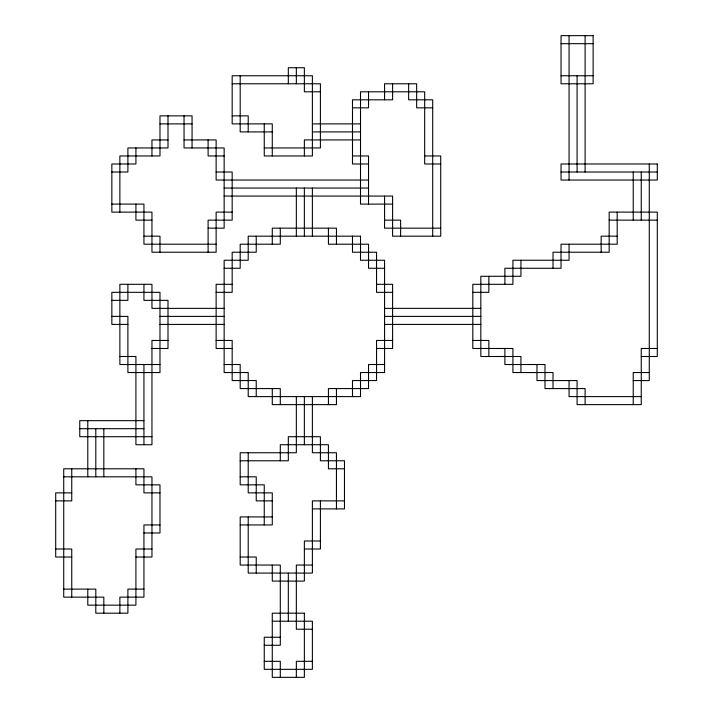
<?xml version="1.0" encoding="UTF-8"?>
<svg xmlns="http://www.w3.org/2000/svg" width="713" height="713" viewBox="0 0 713 713"><rect width="100%" height="100%" fill="white"/><g stroke="black" fill="none" stroke-linecap="round" stroke-linejoin="round"><path stroke-width="1.07" d="M561.042 43.671L593.127 43.671M561.042 75.756L593.127 75.756M232.171 83.778L320.404 83.778L320.404 147.947L264.256 147.947M320.404 91.799L304.362 91.799L304.362 67.735L288.319 67.735L288.319 83.778M352.489 107.841L368.532 107.841L368.532 91.799M432.702 107.841L416.659 107.841L416.659 83.778L384.574 83.778L384.574 99.82M232.171 115.862L248.213 115.862L248.213 131.905M159.979 123.884L192.064 123.884M312.383 123.884L360.511 123.884M272.277 131.905L240.192 131.905L240.192 75.756M312.383 131.905L360.511 131.905M168.001 139.926L151.958 139.926L151.958 155.969M184.043 139.926L216.128 139.926L216.128 180.032L368.532 180.032M360.511 139.926L304.362 139.926L304.362 155.969M224.149 155.969L208.107 155.969L208.107 139.926M352.489 155.969L368.532 155.969L368.532 204.096M424.681 155.969L440.723 155.969L440.723 236.181L392.596 236.181L392.596 196.075L224.149 196.075M368.532 163.99L352.489 163.99L352.489 99.82L392.596 99.82L392.596 83.778M440.723 163.99L424.681 163.99L424.681 91.799L360.511 91.799L360.511 204.096L392.596 204.096M111.852 172.011L127.894 172.011L127.894 147.947L168.001 147.947L168.001 115.862M216.128 172.011L232.171 172.011L232.171 220.139L208.107 220.139L208.107 252.224M561.042 172.011L657.297 172.011M224.149 188.054L368.532 188.054M111.852 204.096L143.937 204.096L143.937 244.202L216.128 244.202M232.171 212.118L216.128 212.118L216.128 252.224L151.958 252.224L151.958 212.118L111.852 212.118L111.852 163.99L135.916 163.99L135.916 147.947M151.958 220.139L135.916 220.139L135.916 204.096M384.574 220.139L400.617 220.139L400.617 236.181M609.169 220.139L657.297 220.139M208.107 228.16L224.149 228.16L224.149 147.947L184.043 147.947L184.043 115.862M440.723 228.16L384.574 228.16L384.574 196.075M143.937 236.181L159.979 236.181L159.979 252.224M617.191 236.181L601.148 236.181L601.148 252.224M224.149 268.266L240.192 268.266L240.192 244.202L280.298 244.202L280.298 228.16M384.574 268.266L368.532 268.266L368.532 244.202L328.426 244.202L328.426 228.16M232.171 284.309L216.128 284.309L216.128 348.479L232.171 348.479M376.553 284.309L392.596 284.309L392.596 348.479L376.553 348.479M216.128 292.33L232.171 292.33L232.171 252.224L256.234 252.224L256.234 236.181M392.596 292.33L376.553 292.33L376.553 252.224L352.489 252.224L352.489 236.181M472.808 292.33L488.851 292.33L488.851 276.288M111.852 300.351L127.894 300.351L127.894 284.309M224.149 308.373L151.958 308.373L151.958 284.309L119.873 284.309L119.873 364.521L159.979 364.521M384.574 308.373L480.829 308.373M111.852 316.394L127.894 316.394L127.894 372.543L159.979 372.543L159.979 292.33L111.852 292.33L111.852 324.415L127.894 324.415M159.979 316.394L224.149 316.394M384.574 316.394L480.829 316.394M159.979 324.415L224.149 324.415M384.574 324.415L480.829 324.415M168.001 340.457L151.958 340.457L151.958 444.734L135.916 444.734L135.916 356.5L119.873 356.5M216.128 340.457L232.171 340.457L232.171 380.564L256.234 380.564L256.234 396.606M392.596 340.457L376.553 340.457L376.553 380.564L352.489 380.564L352.489 396.606M472.808 340.457L488.851 340.457L488.851 356.5M151.958 348.479L168.001 348.479L168.001 300.351L143.937 300.351L143.937 284.309M657.297 348.479L641.254 348.479L641.254 404.627L577.084 404.627L577.084 380.564L536.978 380.564L536.978 364.521M641.254 356.5L657.297 356.5L657.297 212.118L609.169 212.118L609.169 252.224L553.021 252.224L553.021 268.266M224.149 364.521L240.192 364.521L240.192 388.585L280.298 388.585L280.298 404.627M384.574 364.521L368.532 364.521L368.532 388.585L328.426 388.585L328.426 404.627M649.276 372.543L633.233 372.543L633.233 404.627M633.233 380.564L649.276 380.564L649.276 163.99M641.254 396.606L569.063 396.606L569.063 380.564M143.937 420.67L79.767 420.67L79.767 436.712L151.958 436.712M79.767 428.691L143.937 428.691M240.192 460.776L288.319 460.776L288.319 436.712L320.404 436.712L320.404 460.776L344.468 460.776L344.468 508.904L312.383 508.904M344.468 468.798L328.426 468.798L328.426 444.734L280.298 444.734L280.298 460.776M63.724 476.819L151.958 476.819L151.958 557.031L135.916 557.031M240.192 476.819L256.234 476.819L256.234 500.882L272.277 500.882M71.746 492.861L55.703 492.861L55.703 557.031L71.746 557.031M159.979 492.861L143.937 492.861L143.937 468.798L63.724 468.798L63.724 597.138L103.831 597.138L103.831 613.18M55.703 500.882L71.746 500.882L71.746 468.798M344.468 500.882L312.383 500.882L312.383 573.074L248.213 573.074L248.213 516.925M272.277 516.925L240.192 516.925L240.192 565.053L280.298 565.053L280.298 645.265L264.256 645.265M159.979 524.946L143.937 524.946L143.937 597.138L119.873 597.138L119.873 613.18M240.192 524.946L272.277 524.946L272.277 492.861L248.213 492.861L248.213 452.755M143.937 532.967L159.979 532.967L159.979 484.84L135.916 484.84L135.916 468.798M320.404 540.989L304.362 540.989L304.362 581.095L272.277 581.095L272.277 565.053M55.703 549.01L71.746 549.01L71.746 597.138M151.958 549.01L135.916 549.01L135.916 605.159L87.788 605.159L87.788 589.116M304.362 549.01L320.404 549.01L320.404 500.882M240.192 557.031L256.234 557.031L256.234 573.074M312.383 565.053L296.341 565.053L296.341 629.222L312.383 629.222M63.724 589.116L95.809 589.116L95.809 613.18L127.894 613.18L127.894 589.116L143.937 589.116M272.277 621.201L312.383 621.201L312.383 669.329L264.256 669.329L264.256 637.244L280.298 637.244M264.256 661.308L280.298 661.308L280.298 677.35M312.383 661.308L296.341 661.308L296.341 677.35M641.254 172.011L641.254 220.139M633.233 172.011L633.233 220.139M617.191 212.118L617.191 244.202L561.042 244.202L561.042 268.266L504.893 268.266L504.893 284.309M585.106 35.65L585.106 172.011M585.106 404.627L585.106 388.585L544.999 388.585L544.999 364.521L504.893 364.521L504.893 348.479M577.084 75.756L577.084 172.011M569.063 35.65L569.063 180.032M569.063 244.202L569.063 260.245L512.914 260.245L512.914 284.309L472.808 284.309L472.808 348.479L512.914 348.479L512.914 372.543L553.021 372.543L553.021 388.585M520.936 260.245L520.936 276.288L480.829 276.288L480.829 356.5L520.936 356.5L520.936 372.543M432.702 236.181L432.702 99.82L408.638 99.82L408.638 83.778M336.447 244.202L336.447 228.16L272.277 228.16L272.277 244.202M336.447 388.585L336.447 404.627L272.277 404.627L272.277 388.585M336.447 508.904L336.447 452.755L312.383 452.755L312.383 396.606M312.383 188.054L312.383 236.181M304.362 188.054L304.362 236.181M304.362 396.606L304.362 444.734M296.341 67.735L296.341 83.778M296.341 188.054L296.341 236.181M296.341 396.606L296.341 452.755L240.192 452.755L240.192 484.84L264.256 484.84L264.256 524.946M288.319 573.074L288.319 621.201M272.277 155.969L272.277 123.884L232.171 123.884L232.171 75.756L312.383 75.756L312.383 155.969L264.256 155.969L264.256 123.884M192.064 147.947L192.064 115.862L159.979 115.862L159.979 155.969L119.873 155.969L119.873 212.118M143.937 364.521L143.937 444.734M103.831 428.691L103.831 476.819M95.809 428.691L95.809 476.819M87.788 420.67L87.788 476.819M593.127 35.65L561.042 35.65L561.042 83.778L593.127 83.778L593.127 35.65M657.297 163.99L561.042 163.99L561.042 180.032L657.297 180.032L657.297 163.99M360.511 236.181L248.213 236.181L248.213 260.245L224.149 260.245L224.149 372.543L248.213 372.543L248.213 396.606L360.511 396.606L360.511 372.543L384.574 372.543L384.574 260.245L360.511 260.245L360.511 236.181M304.362 613.18L272.277 613.18L272.277 677.35L304.362 677.35L304.362 613.18"/></g></svg>
